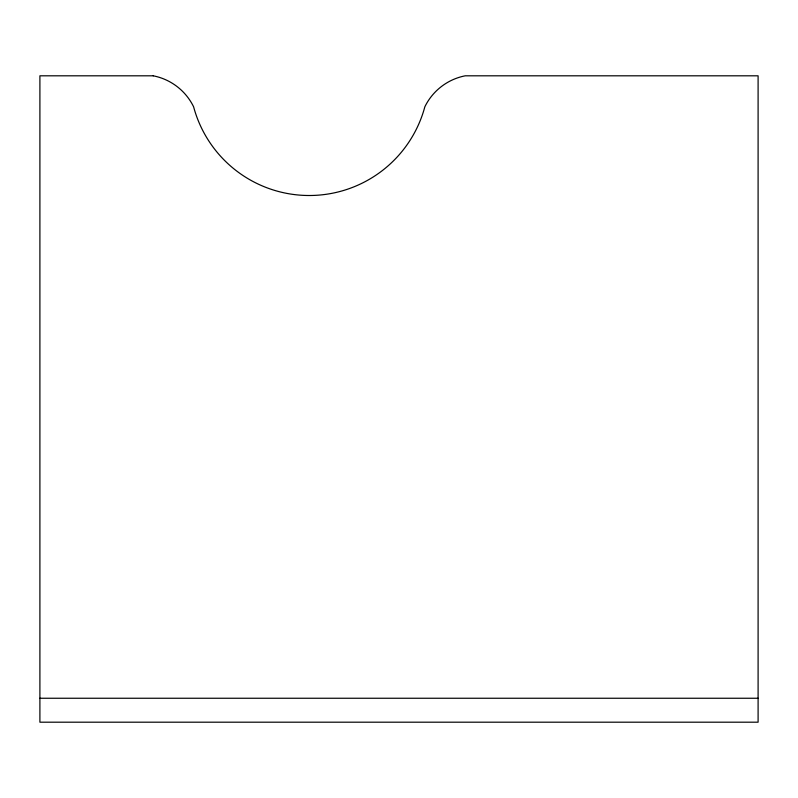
<?xml version="1.0" encoding="UTF-8"?>
<svg xmlns="http://www.w3.org/2000/svg" width="798" height="798" viewBox="0 0 798 798"><rect width="100%" height="100%" fill="white"/><g stroke="black" fill="none" stroke-linecap="round" stroke-linejoin="round"><path stroke-width="1.2" d="M39.9 698.25L758.1 698.25M153.226 75.81L39.9 75.81L39.9 722.19L758.1 722.19L758.1 75.81L465.224 75.81A57.087 57.087 0 0 0 424.845 106.792A119.7 119.7 0 0 1 193.605 106.792A57.087 57.087 0 0 0 153.226 75.81"/></g></svg>
